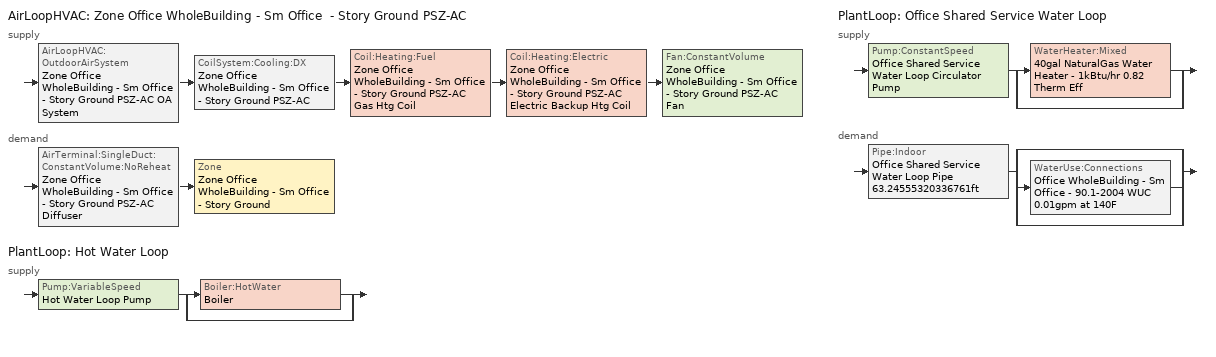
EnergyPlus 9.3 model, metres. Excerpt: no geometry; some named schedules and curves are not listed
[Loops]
AirLoopHVAC 'Zone Office WholeBuilding - Sm Office  - Story Ground PSZ-AC'
 supply: AirLoopHVAC:OutdoorAirSystem 'Zone Office WholeBuilding - Sm Office  - Story Ground PSZ-AC OA System' > CoilSystem:Cooling:DX 'Zone Office WholeBuilding - Sm Office  - Story Ground PSZ-AC 1spd DX AC Clg Coil 21kBtu/hr 9.7SEER CoilSystem' > Coil:Heating:Fuel 'Zone Office WholeBuilding - Sm Office  - Story Ground PSZ-AC Gas Htg Coil' > Coil:Heating:Electric 'Zone Office WholeBuilding - Sm Office  - Story Ground PSZ-AC Electric Backup Htg Coil' > Fan:ConstantVolume 'Zone Office WholeBuilding - Sm Office  - Story Ground PSZ-AC Fan'
 demand: AirTerminal:SingleDuct:ConstantVolume:NoReheat 'Zone Office WholeBuilding - Sm Office  - Story Ground PSZ-AC Diffuser' > Zone 'Zone Office WholeBuilding - Sm Office  - Story Ground'
PlantLoop 'Hot Water Loop'
 supply: Pump:VariableSpeed 'Hot Water Loop Pump' > split
  | Boiler:HotWater 'Boiler'
  | bypass
PlantLoop 'Office Shared Service Water Loop'
 supply: Pump:ConstantSpeed 'Office Shared Service Water Loop Circulator Pump' > split
  | WaterHeater:Mixed '40gal NaturalGas Water Heater - 1kBtu/hr 0.82 Therm Eff'
  | bypass
 demand: Pipe:Indoor 'Office Shared Service Water Loop Pipe 63.24555320336761ft' > split
  | bypass
  | WaterUse:Connections 'Office WholeBuilding - Sm Office - 90.1-2004 WUC 0.01gpm at 140F'
  | bypass
[Material] Roughness=Smooth; Thermal Absorptance=0.9; Solar Absorptance=0.7; Visible Absorptance=0.7
Name | Thickness {m} | Conductivity {W/m-K} | Density {kg/m3} | Specific Heat {J/kg-K}
Copper pipe 0.75in type L | 0.001143 | 386 | 8906.27 | 385.1856
Fiberglass batt 0.5in | 0.0127 | 0.0663448 | 11.2129 | 837.36
[Construction]
Copper pipe 0.75in type L with 0.5in fiberglass batt: Fiberglass batt 0.5in, Copper pipe 0.75in type L
[ZoneControl:Thermostat]
Zone Office WholeBuilding - Sm Office  - Story Ground Thermostat: Zone or ZoneList=Zone Office WholeBuilding - Sm Office  - Story Ground; Control Type Schedule=Zone Office WholeBuilding - Sm Office  - Story Ground Thermostat Schedule; Control 1=Office WholeBuilding - Sm Office - 90.1-2004 Thermostat
[ThermostatSetpoint:DualSetpoint]
Office WholeBuilding - Sm Office - 90.1-2004 Thermostat: Heating Setpoint Temperature Schedule=OfficeSmall HTGSETP_SCH_NO_OPTIMUM; Cooling Setpoint Temperature Schedule=OfficeSmall CLGSETP_SCH_NO_OPTIMUM
[AirTerminal:SingleDuct:ConstantVolume:NoReheat]
Zone Office WholeBuilding - Sm Office  - Story Ground PSZ-AC Diffuser: Availability Schedule=Always On Discrete; Maximum Air Flow Rate {m3/s}=AutoSize
[Zone equipment]
Zone Office WholeBuilding - Sm Office  - Story Ground: Zone Office WholeBuilding - Sm Office  - Story Ground PSZ-AC Diffuser
[Sizing:Zone]
Zone Office WholeBuilding - Sm Office  - Story Ground: Zone Cooling Design Supply Air Temperature Input Method=SupplyAirTemperature; Zone Cooling Design Supply Air Temperature {C}=12.7778; Zone Cooling Design Supply Air Temperature Difference {deltaC}=11.11; Zone Heating Design Supply Air Temperature Input Method=SupplyAirTemperature; Zone Heating Design Supply Air Temperature {C}=50; Zone Heating Design Supply Air Temperature Difference {deltaC}=11.11; Zone Cooling Design Supply Air Humidity Ratio {kgWater/kgDryAir}=0.0085; Zone Heating Design Supply Air Humidity Ratio {kgWater/kgDryAir}=0.008; Design Specification Outdoor Air Object=Office WholeBuilding - Sm Office Ventilation; Cooling Design Air Flow Method=DesignDay; Cooling Design Air Flow Rate {m3/s}=0; Cooling Minimum Air Flow per Zone Floor Area {m3/s-m2}=0.000762; Cooling Minimum Air Flow {m3/s}=0; Cooling Minimum Air Flow Fraction=0; Heating Design Air Flow Method=DesignDay; Heating Design Air Flow Rate {m3/s}=0; Heating Maximum Air Flow per Zone Floor Area {m3/s-m2}=0.002032; Heating Maximum Air Flow {m3/s}=0.141576; Heating Maximum Air Flow Fraction=0.3; Account for Dedicated Outdoor Air System=No
[Controller:MechanicalVentilation]
Controller Mechanical Ventilation 1: Availability Schedule=Always On Discrete; Demand Controlled Ventilation=No; System Outdoor Air Method=ZoneSum; Zone or ZoneList Name 1=Zone Office WholeBuilding - Sm Office  - Story Ground; Design Specification Outdoor Air Object Name 1=Office WholeBuilding - Sm Office Ventilation
[DesignSpecification:OutdoorAir]
Office WholeBuilding - Sm Office Ventilation: Outdoor Air Method=Sum; Outdoor Air Flow per Person {m3/s-person}=0; Outdoor Air Flow per Zone Floor Area {m3/s-m2}=0.000508; Outdoor Air Flow per Zone {m3/s}=0; Outdoor Air Flow Air Changes per Hour {1/hr}=0
[AirLoopHVAC]
Zone Office WholeBuilding - Sm Office  - Story Ground PSZ-AC: Design Supply Air Flow Rate {m3/s}=AutoSize
[Sizing:System]
Zone Office WholeBuilding - Sm Office  - Story Ground PSZ-AC: Type of Load to Size On=Sensible; Design Outdoor Air Flow Rate {m3/s}=Autosize; Central Heating Maximum System Air Flow Ratio=1; Preheat Design Temperature {C}=7.22222; Preheat Design Humidity Ratio {kgWater/kgDryAir}=0.008; Precool Design Temperature {C}=12.7778; Precool Design Humidity Ratio {kgWater/kgDryAir}=0.008; Central Cooling Design Supply Air Temperature {C}=12.7778; Central Heating Design Supply Air Temperature {C}=50; Type of Zone Sum to Use=Coincident; 100% Outdoor Air in Cooling=No; 100% Outdoor Air in Heating=No; Central Cooling Design Supply Air Humidity Ratio {kgWater/kgDryAir}=0.0085; Central Heating Design Supply Air Humidity Ratio {kgWater/kgDryAir}=0.008; Cooling Supply Air Flow Rate Method=DesignDay; Cooling Supply Air Flow Rate {m3/s}=0; Cooling Supply Air Flow Rate Per Floor Area {m3/s-m2}=0.00996765; Cooling Fraction of Autosized Cooling Supply Air Flow Rate=1; Cooling Supply Air Flow Rate Per Unit Cooling Capacity {m3/s-W}=3.94755e-05; Heating Supply Air Flow Rate Method=DesignDay; Heating Supply Air Flow Rate {m3/s}=0; Heating Supply Air Flow Rate Per Floor Area {m3/s-m2}=0.00996765; Heating Fraction of Autosized Heating Supply Air Flow Rate=1; Heating Fraction of Autosized Cooling Supply Air Flow Rate=1; Heating Supply Air Flow Rate Per Unit Heating Capacity {m3/s-W}=3.15882e-05; System Outdoor Air Method=ZoneSum; Zone Maximum Outdoor Air Fraction=1; Cooling Design Capacity Method=CoolingDesignCapacity; Cooling Design Capacity {W}=Autosize; Cooling Design Capacity Per Floor Area {W/m2}=234.7; Fraction of Autosized Cooling Design Capacity=1; Heating Design Capacity Method=HeatingDesignCapacity; Heating Design Capacity {W}=Autosize; Heating Design Capacity Per Floor Area {W/m2}=157; Fraction of Autosized Heating Design Capacity=1; Central Cooling Capacity Control Method=OnOff
[Controller:OutdoorAir]
Zone Office WholeBuilding - Sm Office  - Story Ground PSZ-AC OA System Controller: Minimum Outdoor Air Flow Rate {m3/s}=Autosize; Maximum Outdoor Air Flow Rate {m3/s}=Autosize; Economizer Control Type=NoEconomizer; Economizer Control Action Type=ModulateFlow; Economizer Maximum Limit Dry-Bulb Temperature {C}=28; Economizer Maximum Limit Enthalpy {J/kg}=64000; Lockout Type=LockoutWithCompressor; Minimum Limit Type=FixedMinimum; Minimum Outdoor Air Schedule=Always On Discrete; Mechanical Ventilation Controller=Controller Mechanical Ventilation 1; High Humidity Control=No; Control High Indoor Humidity Based on Outdoor Humidity Ratio=Yes; Heat Recovery Bypass Control Type=BypassWhenWithinEconomizerLimits
[SetpointManager:MixedAir] Control Variable=Temperature
Name | Setpoint Node or NodeList
Zone Office WholeBuilding - Sm Office  - Story Ground PSZ-AC Mixed Air Node OS Default SPM | Zone Office WholeBuilding - Sm Office  - Story Ground PSZ-AC Mixed Air Node
Zone Office WholeBuilding - Sm Office  - Story Ground PSZ-AC 1spd DX AC Clg Coil Outlet Air Node OS Default SPM | Zone Office WholeBuilding - Sm Office  - Story Ground PSZ-AC 1spd DX AC Clg Coil Outlet Air Node
Zone Office WholeBuilding - Sm Office  - Story Ground PSZ-AC Gas Htg Coil Outlet Air Node OS Default SPM | Zone Office WholeBuilding - Sm Office  - Story Ground PSZ-AC Gas Htg Coil Outlet Air Node
Zone Office WholeBuilding - Sm Office  - Story Ground PSZ-AC Electric Backup Htg Coil Outlet Air Node OS Default SPM | Zone Office WholeBuilding - Sm Office  - Story Ground PSZ-AC Electric Backup Htg Coil Outlet Air Node
[CoilSystem:Cooling:DX]
Zone Office WholeBuilding - Sm Office  - Story Ground PSZ-AC 1spd DX AC Clg Coil 21kBtu/hr 9.7SEER CoilSystem: Availability Schedule=Always On Discrete; Cooling Coil=UTSS Coil 0
[Coil:Heating:Fuel]
Zone Office WholeBuilding - Sm Office  - Story Ground PSZ-AC Gas Htg Coil: Availability Schedule=Always On Discrete; Fuel Type=NaturalGas; Burner Efficiency=0.8; Nominal Capacity {W}=AutoSize; Parasitic Electric Load {W}=0; Parasitic Fuel Load {W}=0
[Coil:Heating:Electric]
Zone Office WholeBuilding - Sm Office  - Story Ground PSZ-AC Electric Backup Htg Coil: Availability Schedule=Always On Discrete; Efficiency=1; Nominal Capacity {W}=Autosize
[Fan:ConstantVolume]
Zone Office WholeBuilding - Sm Office  - Story Ground PSZ-AC Fan: Availability Schedule=Zone Office WholeBuilding - Sm Office  - Story Ground PSZ-AC Occ Sch; Fan Total Efficiency=0.53625; Pressure Rise {Pa}=622.722; Maximum Flow Rate {m3/s}=AutoSize; Motor Efficiency=0.825; Motor In Airstream Fraction=1
[SetpointManager:SingleZone:Reheat]
Zone Office WholeBuilding - Sm Office  - Story Ground Setpoint Manager SZ Reheat: Control Variable=Temperature; Minimum Supply Air Temperature {C}=12.7778; Maximum Supply Air Temperature {C}=50; Control Zone=Zone Office WholeBuilding - Sm Office  - Story Ground; Setpoint Node or NodeList=Zone Office WholeBuilding - Sm Office  - Story Ground PSZ-AC Supply Outlet Node
[PlantLoop] Fluid Type=Water; Minimum Loop Temperature {C}=10; Maximum Loop Flow Rate {m3/s}=Autosize; Minimum Loop Flow Rate {m3/s}=0; Plant Loop Volume {m3}=Autocalculate; Load Distribution Scheme=Optimal; Plant Loop Demand Calculation Scheme=SingleSetpoint
Name | Plant Equipment Operation Scheme | Maximum Loop Temperature {C}
Hot Water Loop | Hot Water Loop Operation Schemes | 100
Office Shared Service Water Loop | Office Shared Service Water Loop Operation Schemes | 60
[Sizing:Plant] Loop Type=Heating; Sizing Option=NonCoincident; Zone Timesteps in Averaging Window=1; Coincident Sizing Factor Mode=None
Name | Design Loop Exit Temperature {C} | Loop Design Temperature Difference {deltaC}
Hot Water Loop | 82.2222 | 11.1111
Office Shared Service Water Loop | 60 | 5
[Pump:VariableSpeed]
Hot Water Loop Pump: Design Maximum Flow Rate {m3/s}=Autosize; Design Pump Head {Pa}=179344; Design Power Consumption {W}=Autosize; Motor Efficiency=1; Fraction of Motor Inefficiencies to Fluid Stream=0; Coefficient 1 of the Part Load Performance Curve=0; Coefficient 2 of the Part Load Performance Curve=1; Coefficient 3 of the Part Load Performance Curve=0; Coefficient 4 of the Part Load Performance Curve=0; Design Minimum Flow Rate {m3/s}=0; Pump Control Type=Intermittent; Skin Loss Radiative Fraction=0.5; Design Power Sizing Method=PowerPerFlowPerPressure; Design Electric Power per Unit Flow Rate {W/(m3/s)}=348701.1; Design Shaft Power per Unit Flow Rate per Unit Head {W/((m3/s)-Pa)}=1.28205; Design Minimum Flow Rate Fraction=0
[Boiler:HotWater]
Boiler: Fuel Type=NaturalGas; Nominal Capacity {W}=Autosize; Nominal Thermal Efficiency=0.78; Efficiency Curve Temperature Evaluation Variable=LeavingBoiler; Design Water Flow Rate {m3/s}=Autosize; Minimum Part Load Ratio=0; Maximum Part Load Ratio=1.2; Optimum Part Load Ratio=1; Water Outlet Upper Temperature Limit {C}=95; Boiler Flow Mode=LeavingSetpointModulated; Parasitic Electric Load {W}=0; Sizing Factor=1
[SetpointManager:Scheduled] Control Variable=Temperature
Name | Schedule | Setpoint Node or NodeList
Hot Water Loop Setpoint Manager | Hot Water Loop Temp - 180F | Hot Water Loop Supply Outlet Node
Service hot water setpoint manager | Service Water Loop Temp - 140F | Office Shared Service Water Loop Supply Outlet Node
[PlantEquipmentOperationSchemes] Control Scheme Object Type 1=PlantEquipmentOperation:HeatingLoad; Control Scheme Schedule Name 1=Always On Discrete
Name | Control Scheme Name 1
Hot Water Loop Operation Schemes | Hot Water Loop Heating Operation Scheme
Office Shared Service Water Loop Operation Schemes | Office Shared Service Water Loop Heating Operation Scheme
[PlantEquipmentOperation:HeatingLoad] Load Range Lower Limit 1 {W}=0; Load Range Upper Limit 1 {W}=1000000000
Name | Range Equipment List Name 1
Hot Water Loop Heating Operation Scheme | Hot Water Loop Heating Equipment List
Office Shared Service Water Loop Heating Operation Scheme | Office Shared Service Water Loop Heating Equipment List
[PlantEquipmentList]
Hot Water Loop Heating Equipment List: Boiler:HotWater, Boiler
Office Shared Service Water Loop Heating Equipment List: WaterHeater:Mixed, 40gal NaturalGas Water Heater - 1kBtu/hr 0.82 Therm Eff
[Pump:ConstantSpeed]
Office Shared Service Water Loop Circulator Pump: Design Flow Rate {m3/s}=Autosize; Design Pump Head {Pa}=29890.7; Design Power Consumption {W}=Autosize; Motor Efficiency=0.825; Fraction of Motor Inefficiencies to Fluid Stream=0; Pump Control Type=Intermittent; Design Power Sizing Method=PowerPerFlowPerPressure; Design Electric Power per Unit Flow Rate {W/(m3/s)}=348701.1; Design Shaft Power per Unit Flow Rate per Unit Head {W-s/m3-Pa}=1.28205
[WaterHeater:Mixed]
40gal NaturalGas Water Heater - 1kBtu/hr 0.82 Therm Eff: Tank Volume {m3}=0.151416; Setpoint Temperature Schedule=Service Water Loop Temp - 140F; Deadband Temperature Difference {deltaC}=2; Maximum Temperature Limit {C}=60; Heater Control Type=Cycle; Heater Maximum Capacity {W}=167.789; Heater Ignition Minimum Flow Rate {m3/s}=0; Heater Ignition Delay {s}=0; Heater Fuel Type=NaturalGas; Heater Thermal Efficiency=0.82; Off Cycle Parasitic Fuel Consumption Rate {W}=0; Off Cycle Parasitic Fuel Type=NaturalGas; Off Cycle Parasitic Heat Fraction to Tank=0; On Cycle Parasitic Fuel Consumption Rate {W}=0; On Cycle Parasitic Fuel Type=NaturalGas; On Cycle Parasitic Heat Fraction to Tank=0; Ambient Temperature Indicator=Schedule; Ambient Temperature Schedule=Water Heater Ambient Temp Schedule - 71.6f; Off Cycle Loss Coefficient to Ambient Temperature {W/K}=0.0783636; Off Cycle Loss Fraction to Zone=1; On Cycle Loss Coefficient to Ambient Temperature {W/K}=0.0783636; On Cycle Loss Fraction to Zone=1; Use Side Effectiveness=1; Source Side Effectiveness=1; Use Side Design Flow Rate {m3/s}=Autosize; Source Side Design Flow Rate {m3/s}=Autosize; Indirect Water Heating Recovery Time {hr}=1.5; Source Side Flow Control Mode=IndirectHeatPrimarySetpoint
[Pipe:Indoor]
Office Shared Service Water Loop Pipe 63.24555320336761ft: Construction=Copper pipe 0.75in type L with 0.5in fiberglass batt; Environment Type=Schedule; Ambient Temperature Schedule=Office Shared Service Water Loop Piping Air Temp - 70F; Ambient Air Velocity Schedule=Office Shared Service Water Loop Piping Air Velocity - 0.67mph; Pipe Inside Diameter {m}=0.019939; Pipe Length {m}=19.2772
[WaterUse:Connections]
Office WholeBuilding - Sm Office - 90.1-2004 WUC 0.01gpm at 140F: Water Use Equipment Name 1=Office WholeBuilding - Sm Office - 90.1-2004 Service Water Use 0.01gpm at 140F
[WaterUse:Equipment]
Office WholeBuilding - Sm Office - 90.1-2004 Service Water Use 0.01gpm at 140F: Peak Flow Rate {m3/s}=5.73339e-07; Flow Rate Fraction Schedule=OfficeSmall BLDG_SWH_SCH; Target Temperature Schedule=Mixed Water At Faucet Temp - 140F; Sensible Fraction Schedule=Fraction Sensible - 0.2; Latent Fraction Schedule=Fraction Latent - 0.05
[Coil:Cooling:DX:SingleSpeed:ThermalStorage]
UTSS Coil 0: Operating Mode Control Method=EMSControlled; Operation Mode Control Schedule=Simple User Sched; Storage Type=Ice; Ice Storage Capacity {GJ}=AutoSize; Storage Capacity Sizing Factor {hr}=6; Storage Tank to Ambient U-value Times Area Heat Transfer Coefficient {W/K}=7.913; Rated Evaporator Air Flow Rate {m3/s}=AutoSize; Cooling Only Mode Available=Yes; Cooling Only Mode Rated Total Evaporator Cooling Capacity {W}=Autosize; Cooling Only Mode Rated Sensible Heat Ratio=0.7; Cooling Only Mode Rated COP {W/W}=3.14722; Cooling Only Mode Total Evaporator Cooling Capacity Function of Temperature Curve=CoilClgDXQRatio_fTwbToadbSI; Cooling Only Mode Total Evaporator Cooling Capacity Function of Flow Fraction Curve=CoilClgDXSnglQRatio_fCFMRatio; Cooling Only Mode Energy Input Ratio Function of Temperature Curve=CoilClgDXEIRRatio_fTwbToadbSI; Cooling Only Mode Energy Input Ratio Function of Flow Fraction Curve=CoilClgDXSnglEIRRatio_fCFMRatio; Cooling Only Mode Part Load Fraction Correlation Curve=CoilClgDXEIRRatio_fQFrac; Cooling Only Mode Sensible Heat Ratio Function of Temperature Curve=Cool-SHR-fT; Cooling Only Mode Sensible Heat Ratio Function of Flow Fraction Curve=Cool-SHR-fFF; Cooling And Charge Mode Available=No; Cooling And Charge Mode Rated Total Evaporator Cooling Capacity {W}=AutoSize; Cooling And Charge Mode Capacity Sizing Factor=1; Cooling And Charge Mode Rated Storage Charging Capacity {W}=AutoSize; Cooling And Charge Mode Storage Capacity Sizing Factor=0.86; Cooling And Charge Mode Rated Sensible Heat Ratio=0.7; Cooling And Charge Mode Cooling Rated COP {W/W}=3.66668; Cooling And Charge Mode Charging Rated COP {W/W}=2.17; Cooling And Charge Mode Total Evaporator Cooling Capacity Function of Temperature Curve=CoolCharge-Cool-Cap-fT; Cooling And Charge Mode Total Evaporator Cooling Capacity Function of Flow Fraction Curve=ConstantCubic; Cooling And Charge Mode Evaporator Energy Input Ratio Function of Temperature Curve=CoolCharge-Cool-EIR-fT; Cooling And Charge Mode Evaporator Energy Input Ratio Function of Flow Fraction Curve=ConstantCubic; Cooling And Charge Mode Evaporator Part Load Fraction Correlation Curve=Cool-PLF-fPLR; Cooling And Charge Mode Storage Charge Capacity Function of Total Evaporator PLR Curve=ConstantCubic; Cooling And Charge Mode Storage Energy Input Ratio Function of Flow Fraction Curve=ConstantCubic; Cooling And Charge Mode Storage Energy Part Load Fraction Correlation Curve=ConstantCubic; Cooling And Charge Mode Sensible Heat Ratio Function of Temperature Curve=Cool-SHR-fT; Cooling And Charge Mode Sensible Heat Ratio Function of Flow Fraction Curve=Cool-SHR-fFF; Cooling And Discharge Mode Available=No; Charge Only Mode Available=Yes; Charge Only Mode Rated Storage Charging Capacity {W}=AutoSize; Charge Only Mode Capacity Sizing Factor=0.8; Charge Only Mode Charging Rated COP {W/W}=3.09; Charge Only Mode Storage Charge Capacity Function of Temperature Curve=ChargeOnly-Cap-fT; Charge Only Mode Storage Energy Input Ratio Function of Temperature Curve=ChargeOnly-EIR-fT; Discharge Only Mode Available=Yes; Discharge Only Mode Rated Storage Discharging Capacity {W}=AutoSize; Discharge Only Mode Capacity Sizing Factor=1.37; Discharge Only Mode Rated Sensible Heat Ratio=0.64; Discharge Only Mode Rated COP {W/W}=63.6; Discharge Only Mode Storage Discharge Capacity Function of Temperature Curve=Discharge-Cap-fT; Discharge Only Mode Storage Discharge Capacity Function of Flow Fraction Curve=Discharge-Cap-fFF; Discharge Only Mode Energy Input Ratio Function of Temperature Curve=ConstantBi; Discharge Only Mode Energy Input Ratio Function of Flow Fraction Curve=ConstantCubic; Discharge Only Mode Part Load Fraction Correlation Curve=ConstantCubic; Discharge Only Mode Sensible Heat Ratio Function of Temperature Curve=Discharge-SHR-fT-NREL; Discharge Only Mode Sensible Heat Ratio Function of Flow Fraction Curve=Discharge-SHR-fFF; Ancillary Electric Power {W}=0; Cold Weather Operation Minimum Outdoor Air Temperature {C}=2; Cold Weather Operation Ancillary Power {W}=0; Condenser Design Air Flow Rate {m3/s}=autocalculate; Condenser Air Flow Sizing Factor=1.25; Condenser Type=AirCooled
[EnergyManagementSystem:Sensor]
UTSS_Coil_0_sTES: Output:Variable or Output:Meter Index Key=UTSS Coil 0; Output:Variable or Output:Meter=Cooling Coil Ice Thermal Storage End Fraction
[EnergyManagementSystem:Actuator]
UTSS_Coil_0_OpMode: Actuated Component Unique=UTSS Coil 0; Actuated Component Type=Coil:Cooling:DX:SingleSpeed:ThermalStorage; Actuated Component Control Type=Operating Mode
[Schedule:Compact]
Zone Office WholeBuilding - Sm Office  - Story Ground Thermostat Schedule: Through: 12/31, For: AllDays, Until: 24:00, 4
Simple User Sched: Through: 12/31, For: AllDays, Until: 07:00, 4, Until: 12:00, 1, Until: 18:00, 5, Until: 22:00, 1, Until: 24:00, 4
[Schedule:Year]
Fraction Latent - 0.05: Fraction Latent - 0.05 Week Rule - Jan1-Dec31, 1, 1, 12, 31
Fraction Sensible - 0.2: Fraction Sensible - 0.2 Week Rule - Jan1-Dec31, 1, 1, 12, 31
Hot Water Loop Temp - 180F: Hot Water Loop Temp - 180F Week Rule - Jan1-Dec31, 1, 1, 12, 31
Mixed Water At Faucet Temp - 140F: Mixed Water At Faucet Temp - 140F Week Rule - Jan1-Dec31, 1, 1, 12, 31
Office Shared Service Water Loop Piping Air Temp - 70F: Office Shared Service Water Loop Piping Air Temp - 70F Week Rule - Jan1-Dec31, 1, 1, 12, 31
Office Shared Service Water Loop Piping Air Velocity - 0.67mph: Office Shared Service Water Loop Piping Air Velocity - 0.67mph Week Rule - Jan1-Dec31, 1, 1, 12, 31
OfficeSmall BLDG_SWH_SCH: OfficeSmall BLDG_SWH_SCH Week Rule - Jan1-Dec31, 1, 1, 12, 31
Service Water Loop Temp - 140F: Service Water Loop Temp - 140F Week Rule - Jan1-Dec31, 1, 1, 12, 31
Water Heater Ambient Temp Schedule - 71.6f: Water Heater Ambient Temp Schedule - 71.6f Week Rule - Jan1-Dec31, 1, 1, 12, 31
Zone Office WholeBuilding - Sm Office  - Story Ground PSZ-AC Occ Sch: Zone Office WholeBuilding - Sm Office  - Story Ground PSZ-AC Occ Sch Week Rule - Jan1-Dec31, 1, 1, 12, 31
[Schedule:Constant]
Always On Discrete: Hourly Value=1
[Curve:Biquadratic]
Name | Coefficient1 Constant | Coefficient2 x | Coefficient3 x**2 | Coefficient4 y | Coefficient5 y**2 | Coefficient6 x*y | Minimum Value of x {BasedOnField A2} | Maximum Value of x {BasedOnField A2} | Minimum Value of y {BasedOnField A3} | Maximum Value of y {BasedOnField A3} | Minimum Curve Output {BasedOnField A4} | Maximum Curve Output {BasedOnField A4} | Input Unit Type for X | Input Unit Type for Y | Output Unit Type
CoilClgDXQRatio_fTwbToadbSI | 0.86779 | 0.014245 | 0.000554 | -0.007569 | 3.2e-05 | -0.000191 | 13.89 | 25 | 23.89 | 46.11 | 0.77 | 1.29
CoilClgDXEIRRatio_fTwbToadbSI | 0.116709 | 0.028458 | -0.000411 | 0.021422 | 0.000162 | -0.00068 | 13.89 | 25 | 23.89 | 46.11 | 0.77 | 1.33
Cool-SHR-fT | 1.32945 | -0.0990649 | 0.000831004 | 0.0652278 | -7.93358e-05 | -0.000587442 | 24.44 | 26.67 | 29.44 | 46.1 | 0.6661 | 1.6009 | Temperature | Temperature | Dimensionless
[Curve:Quadratic]
Name | Coefficient1 Constant | Coefficient2 x | Coefficient3 x**2 | Minimum Value of x {BasedOnField A2} | Maximum Value of x {BasedOnField A2} | Minimum Curve Output {BasedOnField A3} | Maximum Curve Output {BasedOnField A3}
CoilClgDXSnglQRatio_fCFMRatio | 0.8 | 0.2 | 0 | 0.5 | 1.5
CoilClgDXSnglEIRRatio_fCFMRatio | 1.156 | -0.1816 | 0.0256 | 0 | 1
Cool-PLF-fPLR | 0.909496 | 0.0986477 | -0.00819488 | 0 | 1 | 0.7 | 1
Cool-SHR-fFF | 0.9317 | -0.0077 | 0.076 | 0.69 | 1.3
[Curve:Cubic]
Name | Coefficient1 Constant | Coefficient2 x | Coefficient3 x**2 | Coefficient4 x**3 | Minimum Value of x {BasedOnField A2} | Maximum Value of x {BasedOnField A2}
CoilClgDXEIRRatio_fQFrac | 0 | 5.1091 | -8.5515 | 4.4744 | 0.7 | 1
ConstantCubic | 1 | 0 | 0 | 0 | -100 | 100
[Curve:Triquadratic] Coefficient6 z**2=0; Coefficient7 z=0; Coefficient8 x**2*y**2=0; Coefficient10 x*y**2=0; Coefficient11 x**2*y=0; Coefficient12 x**2*z**2=0; Coefficient13 x*z=0; Coefficient14 x*z**2=0; Coefficient15 x**2*z=0; Coefficient16 y**2*z**2=0; Coefficient17 y*z=0; Coefficient18 y*z**2=0; Coefficient19 y**2*z=0; Coefficient20 x**2*y**2*z**2=0; Coefficient21 x**2*y**2*z=0; Coefficient22 x**2*y*z**2=0; Coefficient23 x*y**2*z**2=0; Coefficient24 x**2*y*z=0; Coefficient25 x*y**2*z=0; Coefficient26 x*y*z**2=0; Coefficient27 x*y*z=0; Minimum Value of x {BasedOnField A2}=-100; Maximum Value of x {BasedOnField A2}=100; Minimum Value of y {BasedOnField A3}=-100; Maximum Value of y {BasedOnField A3}=100; Minimum Value of z {BasedOnField A4}=-100; Maximum Value of z {BasedOnField A4}=100
Name | Coefficient1 Constant | Coefficient2 x**2 | Coefficient3 x | Coefficient4 y**2 | Coefficient5 y | Coefficient9 x*y
CoolCharge-Cool-Cap-fT | 0.971212 | 0.00144345 | -0.0152755 | -6.8364e-06 | -0.00039321 | -0.000290596
CoolCharge-Cool-EIR-fT | 0.286871 | -0.000810648 | 0.0239022 | 0.000338936 | 0.0134585 | -0.000487004
